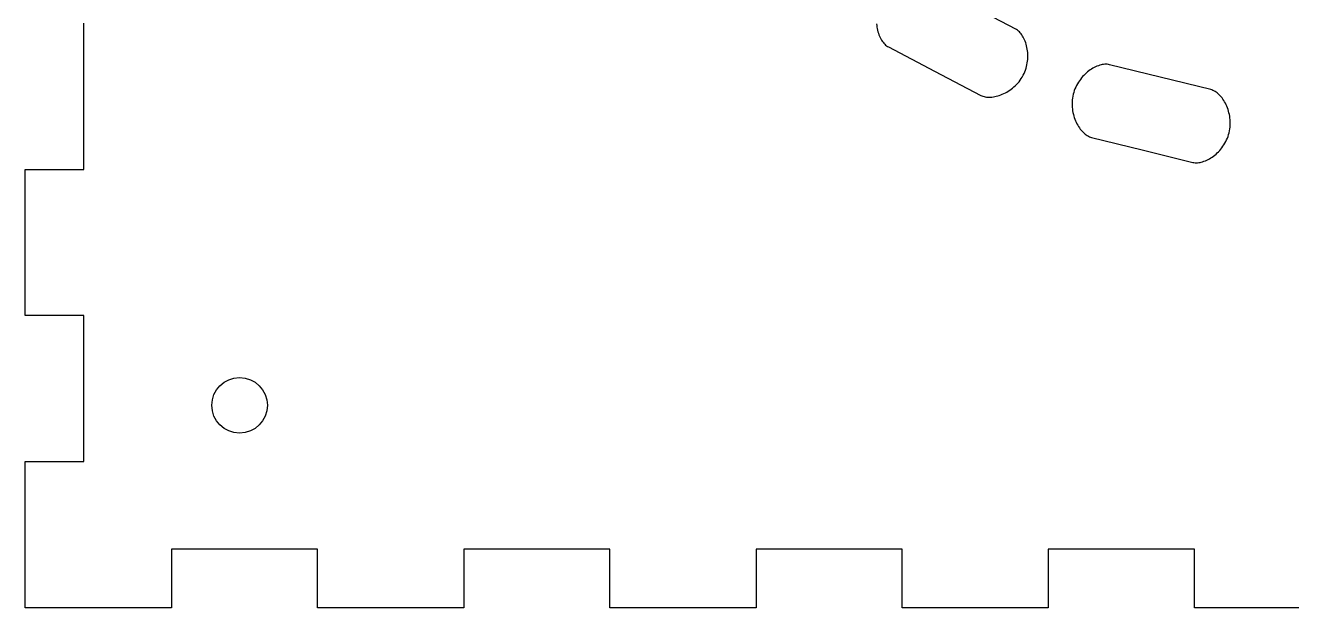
# Model space of a CAD drawing. Extents: x 5 to 376, y 5 to 380.
# Drawn here: x 5.2 to 91.8, y 195.4 to 235.2 of the extents above; entities that cross this region are included whole.
import ezdxf

# ---------------------------------------------------------------- set-up
doc = ezdxf.new("R2010")
doc.units = 0
doc.header["$MEASUREMENT"] = 0
doc.layers.add('Gas', color=7, linetype='Continuous')

msp = doc.modelspace()

# ---------------------------------------------------------------- linework, layer by layer
at = {"layer": 'Gas', "color": 0}
for p, q in [((72.942865, 234.954483), (66.624192, 238.270779)), ((9.177784, 225.355144), (9.177784, 235.355124)), ((63.419393, 235.325704), (63.431522, 235.209846)), ((63.431522, 235.209846), (63.447986, 235.096025)), ((63.447986, 235.096025), (63.468631, 234.984504)), ((63.468631, 234.984504), (63.493302, 234.87555)), ((63.493302, 234.87555), (63.521843, 234.769427)), ((73.009276, 234.915863), (72.942865, 234.954483)), ((73.073998, 234.87072), (73.009276, 234.915863)), ((73.136874, 234.819319), (73.073998, 234.87072)), ((63.521843, 234.769427), (63.554099, 234.666402)), ((63.554099, 234.666402), (63.589914, 234.566738)), ((63.589914, 234.566738), (63.629133, 234.470701)), ((63.629133, 234.470701), (63.671601, 234.378557)), ((63.671601, 234.378557), (63.717162, 234.29057)), ((63.717162, 234.29057), (63.765661, 234.207006)), ((63.765661, 234.207006), (63.816943, 234.128131)), ((63.816943, 234.128131), (63.870851, 234.054208)), ((63.870851, 234.054208), (63.927231, 233.985505)), ((63.927231, 233.985505), (63.985928, 233.922285)), ((73.197749, 234.761922), (73.136874, 234.819319)), ((73.256467, 234.698792), (73.197749, 234.761922)), ((73.312871, 234.630194), (73.256467, 234.698792)), ((73.366807, 234.556391), (73.312871, 234.630194)), ((73.418117, 234.477645), (73.366807, 234.556391)), ((73.466647, 234.394221), (73.418117, 234.477645)), ((73.512239, 234.306381), (73.466647, 234.394221)), ((73.554739, 234.21439), (73.512239, 234.306381)), ((73.59399, 234.11851), (73.554739, 234.21439)), ((73.629836, 234.019005), (73.59399, 234.11851)), ((73.662122, 233.916138), (73.629836, 234.019005)), ((63.985928, 233.922285), (64.046786, 233.864814)), ((64.046786, 233.864814), (64.109649, 233.813358)), ((64.109649, 233.813358), (64.174363, 233.768181)), ((64.174363, 233.768181), (64.240771, 233.729548)), ((64.240771, 233.729548), (67.400107, 232.071401)), ((73.690691, 233.810173), (73.662122, 233.916138)), ((73.715388, 233.701372), (73.690691, 233.810173)), ((73.736057, 233.59), (73.715388, 233.701372)), ((73.752541, 233.47632), (73.736057, 233.59)), ((73.764685, 233.360595), (73.752541, 233.47632)), ((73.772333, 233.243088), (73.764685, 233.360595)), ((73.775329, 233.124064), (73.772333, 233.243088)), ((73.773517, 233.003784), (73.775329, 233.124064)), ((73.613114, 232.148817), (73.652948, 232.270506)), ((73.652948, 232.270506), (73.686882, 232.392783)), ((73.686882, 232.392783), (73.715072, 232.515386)), ((73.715072, 232.515386), (73.737675, 232.638051)), ((73.737675, 232.638051), (73.754846, 232.760514)), ((73.754846, 232.760514), (73.766741, 232.882513)), ((73.766741, 232.882513), (73.773517, 233.003784)), ((78.228725, 232.274182), (78.136285, 232.218548)), ((78.3216, 232.324942), (78.228725, 232.274182)), ((78.414619, 232.370733), (78.3216, 232.324942)), ((78.507489, 232.411459), (78.414619, 232.370733)), ((78.599918, 232.447027), (78.507489, 232.411459)), ((78.691615, 232.477341), (78.599918, 232.447027)), ((78.782287, 232.502307), (78.691615, 232.477341)), ((78.871643, 232.52183), (78.782287, 232.502307)), ((78.95939, 232.535814), (78.871643, 232.52183)), ((79.045236, 232.544166), (78.95939, 232.535814)), ((79.12889, 232.546791), (79.045236, 232.544166)), ((79.210059, 232.543594), (79.12889, 232.546791)), ((79.288452, 232.534479), (79.210059, 232.543594)), ((79.363776, 232.519353), (79.288452, 232.534479)), ((86.29248, 230.811581), (79.363776, 232.519353)), ((67.400107, 232.071401), (70.559444, 230.413253)), ((73.172608, 231.355294), (73.250145, 231.457237)), ((73.250145, 231.457237), (73.323536, 231.56367)), ((73.323536, 231.56367), (73.392476, 231.674571)), ((73.392476, 231.674571), (73.456659, 231.789919)), ((73.456659, 231.789919), (73.515126, 231.908261)), ((73.515126, 231.908261), (73.567226, 232.027981)), ((73.567226, 232.027981), (73.613114, 232.148817)), ((77.300071, 231.414948), (77.231692, 231.311947)), ((77.372097, 231.514116), (77.300071, 231.414948)), ((77.447479, 231.609358), (77.372097, 231.514116)), ((77.525924, 231.700577), (77.447479, 231.609358)), ((77.60714, 231.787681), (77.525924, 231.700577)), ((77.690836, 231.870573), (77.60714, 231.787681)), ((77.776719, 231.949159), (77.690836, 231.870573)), ((77.864497, 232.023344), (77.776719, 231.949159)), ((77.953879, 232.093034), (77.864497, 232.023344)), ((78.044572, 232.158133), (77.953879, 232.093034)), ((78.136285, 232.218548), (78.044572, 232.158133)), ((72.030058, 230.490244), (72.133502, 230.536587)), ((72.133502, 230.536587), (72.236467, 230.587683)), ((72.236467, 230.587683), (72.33865, 230.643512)), ((72.33865, 230.643512), (72.439744, 230.704051)), ((72.439744, 230.704051), (72.539442, 230.769278)), ((72.539442, 230.769278), (72.637441, 230.839172)), ((72.637441, 230.839172), (72.733434, 230.913709)), ((72.733434, 230.913709), (72.827115, 230.99287)), ((72.827115, 230.99287), (72.918178, 231.07663)), ((72.918178, 231.07663), (73.006319, 231.164969)), ((73.006319, 231.164969), (73.09123, 231.257864)), ((73.09123, 231.257864), (73.172608, 231.355294)), ((76.879696, 230.4916), (76.851294, 230.362875)), ((76.914367, 230.618773), (76.879696, 230.4916)), ((76.954729, 230.742777), (76.914367, 230.618773)), ((77.000491, 230.863517), (76.954729, 230.742777)), ((77.05136, 230.980899), (77.000491, 230.863517)), ((77.107045, 231.094828), (77.05136, 230.980899)), ((77.167253, 231.205209), (77.107045, 231.094828)), ((77.231692, 231.311947), (77.167253, 231.205209)), ((86.366204, 230.789976), (86.29248, 230.811581)), ((86.439849, 230.761634), (86.366204, 230.789976)), ((86.513199, 230.726773), (86.439849, 230.761634)), ((86.586041, 230.685612), (86.513199, 230.726773)), ((86.65816, 230.63837), (86.586041, 230.685612)), ((86.729342, 230.585263), (86.65816, 230.63837)), ((86.799373, 230.526512), (86.729342, 230.585263)), ((86.868037, 230.462334), (86.799373, 230.526512)), ((70.559444, 230.413253), (70.628956, 230.380542)), ((70.628956, 230.380542), (70.702882, 230.352936)), ((70.702882, 230.352936), (70.780916, 230.330414)), ((70.780916, 230.330414), (70.862751, 230.312954)), ((70.862751, 230.312954), (70.948083, 230.300533)), ((70.948083, 230.300533), (71.036605, 230.29313)), ((71.036605, 230.29313), (71.128012, 230.290723)), ((71.128012, 230.290723), (71.221998, 230.29329)), ((71.221998, 230.29329), (71.318258, 230.300808)), ((71.318258, 230.300808), (71.416486, 230.313257)), ((71.416486, 230.313257), (71.516375, 230.330613)), ((71.516375, 230.330613), (71.617622, 230.352855)), ((71.617622, 230.352855), (71.719919, 230.379961)), ((71.719919, 230.379961), (71.822961, 230.41191)), ((71.822961, 230.41191), (71.926443, 230.448678)), ((71.926443, 230.448678), (72.030058, 230.490244)), ((76.804287, 229.978484), (76.800637, 229.851681)), ((76.800637, 229.851681), (76.802638, 229.72591)), ((76.802638, 229.72591), (76.810078, 229.601391)), ((76.813804, 230.106097), (76.804287, 229.978484)), ((76.829401, 230.234301), (76.813804, 230.106097)), ((76.851294, 230.362875), (76.829401, 230.234301)), ((86.935121, 230.392948), (86.868037, 230.462334)), ((87.00041, 230.318572), (86.935121, 230.392948)), ((87.06369, 230.239424), (87.00041, 230.318572)), ((87.124746, 230.155724), (87.06369, 230.239424)), ((87.183364, 230.067689), (87.124746, 230.155724)), ((87.239329, 229.975537), (87.183364, 230.067689)), ((87.292427, 229.879488), (87.239329, 229.975537)), ((87.342444, 229.77976), (87.292427, 229.879488)), ((87.389165, 229.67657), (87.342444, 229.77976)), ((87.432376, 229.570139), (87.389165, 229.67657)), ((76.810078, 229.601391), (76.822741, 229.478343)), ((76.822741, 229.478343), (76.840413, 229.356988)), ((76.840413, 229.356988), (76.86288, 229.237546)), ((76.86288, 229.237546), (76.889927, 229.120236)), ((76.889927, 229.120236), (76.92134, 229.00528)), ((76.92134, 229.00528), (76.956905, 228.892898)), ((76.956905, 228.892898), (76.996407, 228.78331)), ((76.996407, 228.78331), (77.039632, 228.676736)), ((87.471862, 229.460682), (87.432376, 229.570139)), ((87.507409, 229.348421), (87.471862, 229.460682)), ((87.538803, 229.233571), (87.507409, 229.348421)), ((87.565828, 229.116353), (87.538803, 229.233571)), ((87.588271, 228.996985), (87.565828, 229.116353)), ((87.605918, 228.875684), (87.588271, 228.996985)), ((87.618553, 228.75267), (87.605918, 228.875684)), ((77.039632, 228.676736), (77.086366, 228.573397)), ((77.086366, 228.573397), (77.136395, 228.473513)), ((77.136395, 228.473513), (77.189503, 228.377304)), ((77.189503, 228.377304), (77.245477, 228.284991)), ((77.245477, 228.284991), (77.304103, 228.196795)), ((77.304103, 228.196795), (77.365166, 228.112934)), ((77.365166, 228.112934), (77.428451, 228.033631)), ((77.428451, 228.033631), (77.493745, 227.959104)), ((77.493745, 227.959104), (77.560832, 227.889575)), ((87.548675, 227.861932), (87.577121, 227.990827)), ((87.577121, 227.990827), (87.599056, 228.119537)), ((87.599056, 228.119537), (87.614693, 228.247844)), ((87.614693, 228.247844), (87.624247, 228.375529)), ((87.625963, 228.62816), (87.618553, 228.75267)), ((87.624247, 228.375529), (87.627932, 228.502374)), ((87.627932, 228.502374), (87.625963, 228.62816)), ((77.560832, 227.889575), (77.6295, 227.825264)), ((77.6295, 227.825264), (77.699533, 227.766391)), ((77.699533, 227.766391), (77.770716, 227.713177)), ((77.770716, 227.713177), (77.842837, 227.665841)), ((77.842837, 227.665841), (77.91568, 227.624604)), ((77.91568, 227.624604), (77.989031, 227.589687)), ((77.989031, 227.589687), (78.062676, 227.56131)), ((78.062676, 227.56131), (78.1364, 227.539693)), ((78.1364, 227.539693), (81.600752, 226.685807)), ((87.12817, 226.937383), (87.196542, 227.040503)), ((87.196542, 227.040503), (87.26098, 227.147368)), ((87.26098, 227.147368), (87.321193, 227.257885)), ((87.321193, 227.257885), (87.376889, 227.371959)), ((87.376889, 227.371959), (87.427777, 227.489495)), ((87.427777, 227.489495), (87.473565, 227.610399)), ((87.473565, 227.610399), (87.513961, 227.734576)), ((87.513961, 227.734576), (87.548675, 227.861932)), ((81.600752, 226.685807), (85.065104, 225.831921)), ((86.292228, 226.132995), (86.383903, 226.19346)), ((86.383903, 226.19346), (86.47456, 226.258615)), ((86.47456, 226.258615), (86.563907, 226.328367)), ((86.563907, 226.328367), (86.651653, 226.40262)), ((86.651653, 226.40262), (86.737506, 226.48128)), ((86.737506, 226.48128), (86.821174, 226.564253)), ((86.821174, 226.564253), (86.902366, 226.651445)), ((86.902366, 226.651445), (86.98079, 226.74276)), ((86.98079, 226.74276), (87.056155, 226.838104)), ((87.056155, 226.838104), (87.12817, 226.937383)), ((5.177792, 215.355164), (5.177792, 225.355144)), ((5.177792, 225.355144), (9.177784, 225.355144)), ((85.065104, 225.831921), (85.140425, 225.816795)), ((85.140425, 225.816795), (85.21881, 225.807683)), ((85.21881, 225.807683), (85.299965, 225.80449)), ((85.299965, 225.80449), (85.383601, 225.807122)), ((85.383601, 225.807122), (85.469426, 225.815483)), ((85.469426, 225.815483), (85.557147, 225.82948)), ((85.557147, 225.82948), (85.646474, 225.849018)), ((85.646474, 225.849018), (85.737115, 225.874003)), ((85.737115, 225.874003), (85.828779, 225.904339)), ((85.828779, 225.904339), (85.921173, 225.939933)), ((85.921173, 225.939933), (86.014007, 225.98069)), ((86.014007, 225.98069), (86.106988, 226.026516)), ((86.106988, 226.026516), (86.199826, 226.077316)), ((86.199826, 226.077316), (86.292228, 226.132995)), ((9.177784, 215.355164), (5.177792, 215.355164)), ((9.177784, 205.355184), (9.177784, 215.355164)), ((5.177792, 195.355204), (5.177792, 205.355184)), ((5.177792, 205.355184), (9.177784, 205.355184)), ((25.177752, 199.355196), (15.177772, 199.355196)), ((15.177772, 199.355196), (15.177772, 195.355204)), ((25.177752, 195.355204), (25.177752, 199.355196)), ((45.177712, 199.355196), (35.177732, 199.355196)), ((35.177732, 199.355196), (35.177732, 195.355204)), ((45.177712, 195.355204), (45.177712, 199.355196)), ((65.177672, 199.355196), (55.177692, 199.355196)), ((55.177692, 199.355196), (55.177692, 195.355204)), ((65.177672, 195.355204), (65.177672, 199.355196)), ((85.177632, 199.355196), (75.177652, 199.355196)), ((75.177652, 199.355196), (75.177652, 195.355204)), ((85.177632, 195.355204), (85.177632, 199.355196)), ((10.177782, 195.355204), (5.177792, 195.355204)), ((15.177772, 195.355204), (10.177782, 195.355204)), ((35.177732, 195.355204), (25.177752, 195.355204)), ((55.177692, 195.355204), (45.177712, 195.355204)), ((75.177652, 195.355204), (65.177672, 195.355204)), ((108.177586, 195.355204), (85.177632, 195.355204))]:
    msp.add_line(p, q, dxfattribs=at)
msp.add_circle((19.837848, 209.205219), 1.899996, dxfattribs=at)

doc.saveas('drawing.dxf')
